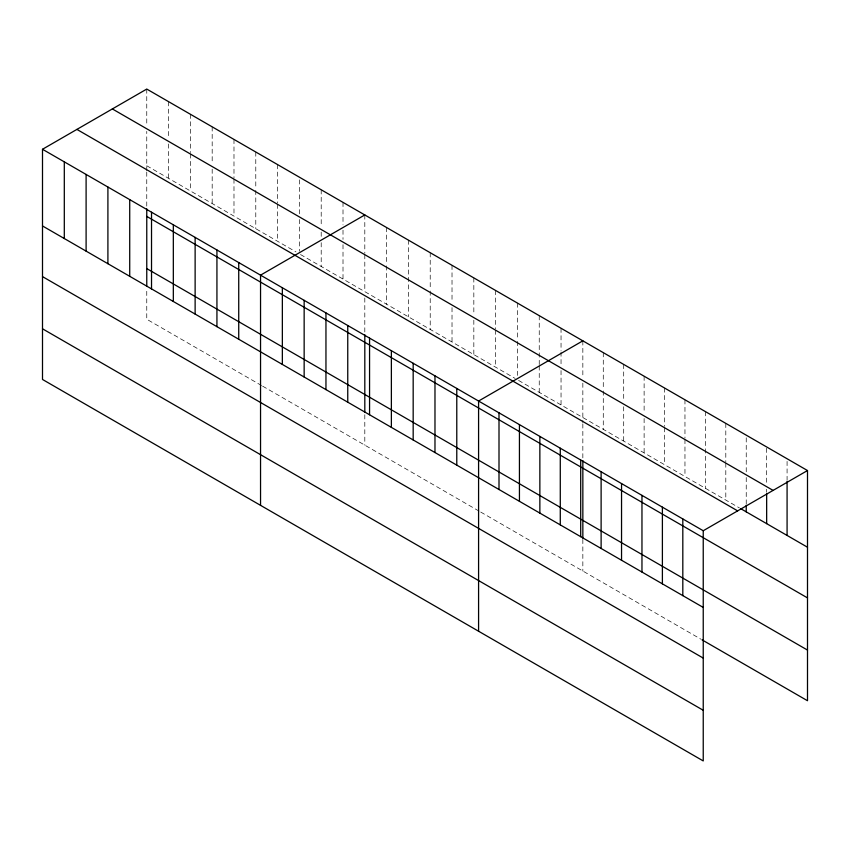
<?xml version="1.0" encoding="UTF-8"?>
<svg xmlns="http://www.w3.org/2000/svg" width="850" height="850" viewBox="0 0 850 850"><rect width="100%" height="100%" fill="white"/><g stroke="black" fill="none" stroke-linecap="round" stroke-linejoin="round"><path stroke-width="0.64" stroke-dasharray="4.25 3.19" d="M146.763 172.093L146.763 207.549M146.763 170.818L146.763 131.378M146.763 165.761L295.949 251.887M300.539 254.543L515.142 378.441M518.585 380.428L739.426 507.928M261.524 385.517L146.763 319.26L146.763 288.873M262.671 386.176L479.57 511.402M480.717 512.061L700.846 639.157M787.079 461.391L787.079 479.91M766.657 448.279L766.657 483.979M766.657 489.271L766.657 491.916M746.236 437.814L746.236 472.186M746.236 477.477L746.236 503.922M725.804 423.374L725.804 461.72M725.804 463.048L725.804 500.066M705.383 411.591L705.383 488.272M684.962 399.797L684.962 438.143M684.962 439.461L684.962 476.478M664.541 388.004L664.541 426.349M664.541 427.667L664.541 464.695M644.119 376.21L644.119 413.238M644.119 418.519L644.119 452.901M623.698 364.427L623.698 401.444M623.698 406.736L623.698 441.108M603.277 352.633L603.277 389.651M603.277 390.979L603.277 429.314M582.845 340.839L582.845 377.868M582.845 383.148L582.845 422.599M582.845 423.863L582.845 459.319M582.845 539.367L582.845 571.03M561.043 328.249L561.043 350.731M561.043 352.049L561.043 365.277M561.043 370.558L561.043 404.94M539.24 315.669L539.24 364.586M539.24 365.904L539.24 392.349M517.438 303.078L517.438 340.096M517.438 341.424L517.438 377.113M495.635 290.487L495.635 328.833M495.635 330.151L495.635 367.179M473.832 277.897L473.832 314.914M473.832 320.206L473.832 354.588M452.019 265.306L452.019 302.334M452.019 307.615L452.019 341.998M430.217 252.726L430.217 289.744M430.217 291.061L430.217 329.407M408.414 240.136L408.414 316.816M386.612 227.545L386.612 264.562M386.612 265.891L386.612 304.226M364.809 214.954L364.809 253.3M364.809 254.617L364.809 291.646M364.809 297.978L364.809 333.434M364.809 414.757L364.809 445.145M343.007 202.364L343.007 224.846M343.007 230.137L343.007 239.392M343.007 244.673L343.007 279.055M321.204 189.784L321.204 226.801M321.204 232.093L321.204 237.373M321.204 242.664L321.204 266.464M299.391 179.839L299.391 214.211M299.391 219.502L299.391 251.228M277.589 164.602L277.589 202.948M277.589 204.266L277.589 241.283M255.786 152.012L255.786 189.029M255.786 190.357L255.786 228.703M233.984 139.421L233.984 177.767M233.984 179.084L233.984 216.113M212.181 126.831L212.181 163.859M212.181 169.15L212.181 203.522M190.379 114.251L190.379 152.586M190.379 153.914L190.379 190.931M168.566 101.66L168.566 138.678M168.566 143.969L168.566 178.341M146.763 89.069L146.763 126.087"/><path stroke-width="1.27" d="M42.5 149.271L703.237 530.74L703.237 760.931L42.5 379.461L42.5 149.271L146.763 89.069L807.5 470.539L807.5 700.729L701.983 639.816M364.809 214.954L260.546 275.156L260.546 505.346M582.845 340.839L478.582 401.041L478.582 631.231M703.237 530.74L807.5 470.539M112.359 108.938L773.096 490.408M740.562 508.576L807.5 547.23M76.904 129.402L737.641 510.871M146.763 216.41L807.5 597.89M146.763 268.6L807.5 650.08M42.5 225.951L703.237 607.421M42.5 276.611L703.237 658.081M42.5 328.801L703.237 710.271M787.079 481.228L787.079 535.436M766.657 493.234L766.657 523.642M746.236 505.24L746.236 511.859M682.816 518.946L682.816 595.638M662.394 507.152L662.394 583.844M641.963 495.369L641.963 572.05M621.541 483.576L621.541 560.256M601.12 471.782L601.12 548.473M582.845 460.583L582.845 538.103M580.699 459.988L580.699 536.679M560.278 448.205L560.278 524.886M539.856 436.411L539.856 513.102M519.435 424.618L519.435 501.309M499.003 412.834L499.003 489.515M456.779 388.45L456.779 465.141M434.977 375.859L434.977 452.551M413.174 363.269L413.174 439.96M391.372 350.689L391.372 427.369M369.559 338.098L369.559 414.779M364.809 334.698L364.809 412.218M347.756 325.507L347.756 402.188M325.954 312.917L325.954 389.608M304.151 300.326L304.151 377.017M282.349 287.746L282.349 364.427M238.733 262.565L238.733 339.246M216.931 249.974L216.931 326.666M195.128 237.384L195.128 314.075M173.326 224.793L173.326 301.484M151.523 212.213L151.523 288.894M146.763 208.813L146.763 286.333M129.721 199.623L129.721 276.303M107.907 187.032L107.907 263.723M86.105 174.441L86.105 251.133M64.303 161.851L64.303 238.542"/></g></svg>
